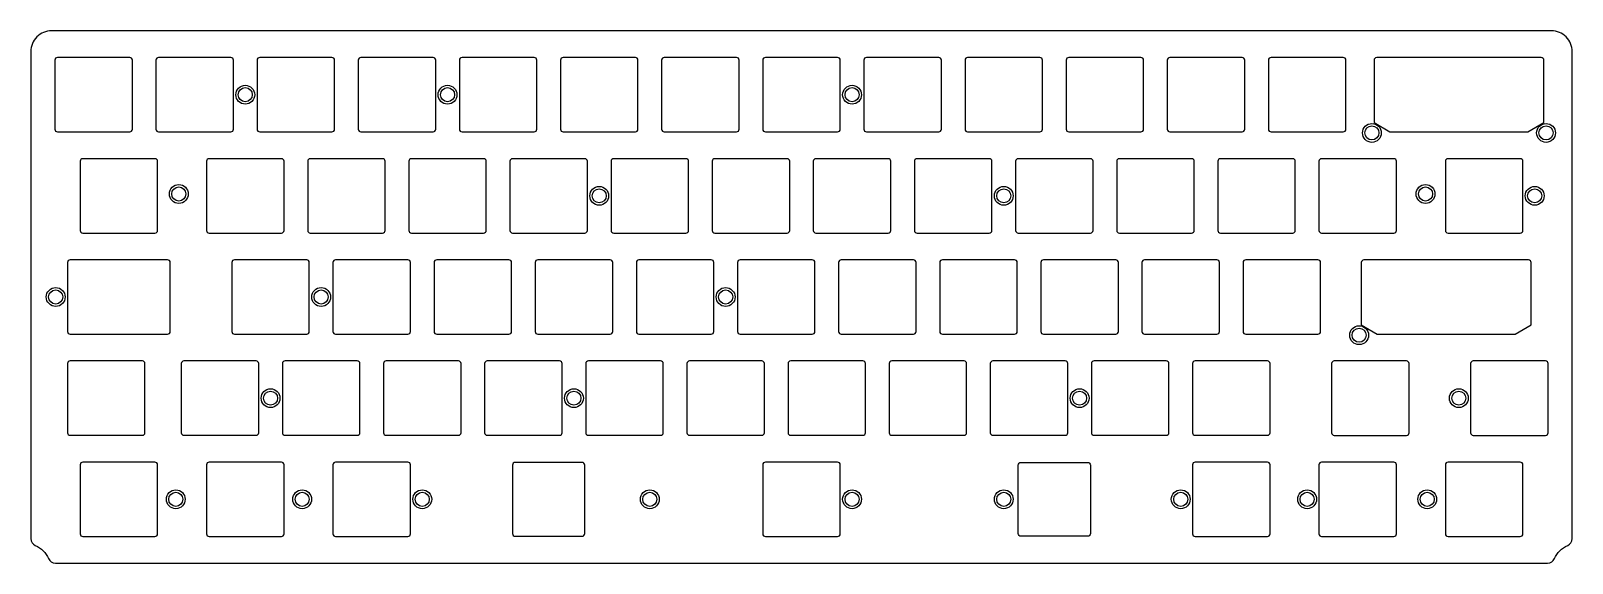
# Model space of a CAD drawing. Header units: millimetres. Extents: x -12 to 279, y -88 to 12.
import ezdxf

# ---------------------------------------------------------------- set-up
doc = ezdxf.new("R2010")
doc.units = ezdxf.units.MM
doc.header["$MEASUREMENT"] = 0
doc.layers.add('BLACK', color=7, linetype='Continuous')

msp = doc.modelspace()

# ---------------------------------------------------------------- linework, layer by layer
for p, q in [((-2.5375, -12.55), (-2.5375, -25.55)), ((11.5625, -12.05), (-2.0375, -12.05)), ((12.0625, -25.55), (12.0625, -12.55)), ((-2.0375, -26.05), (11.5625, -26.05))]:
    msp.add_line(p, q)
for points in [[(274.625, 12.025), (-7.925, 12.025, 0.4142135624), (-11.825, 8.125), (-11.825, -83.603024, 0.2997457277), (-10.977787, -84.889269, -0.1920584465), (-8.489269, -87.377787, 0.2997457277), (-7.203024, -88.225), (273.903024, -88.225, 0.2997457277), (275.189269, -87.377787, -0.1920584465), (277.677787, -84.889269, 0.2997457277), (278.525, -83.603024), (278.525, 8.125, 0.4142135624)], [(-7.3, 6.5), (-7.3, -6.5, 0.4142123908), (-6.8, -7), (6.8, -7, 0.4142135624), (7.3, -6.5), (7.3, 6.5, 0.4142135624), (6.8, 7), (-6.8, 7, 0.4142123908)], [(11.75, 6.5), (11.75, -6.5, 0.4142123908), (12.25, -7), (25.85, -7, 0.4142135624), (26.35, -6.5), (26.35, 6.5, 0.4142135624), (25.85, 7), (12.25, 7, 0.4142123908)], [(30.8, 6.5), (30.8, -6.5, 0.4142123908), (31.3, -7), (44.9, -7, 0.4142135624), (45.4, -6.5), (45.4, 6.5, 0.4142135624), (44.9, 7), (31.3, 7, 0.4142123908)], [(49.85, 6.5), (49.85, -6.5, 0.4142123908), (50.35, -7), (63.95, -7, 0.4142135624), (64.45, -6.5), (64.45, 6.5, 0.4142135624), (63.95, 7), (50.35, 7, 0.4142123908)], [(68.9, 6.5), (68.9, -6.5, 0.4142123908), (69.4, -7), (83, -7, 0.4142135624), (83.5, -6.5), (83.5, 6.5, 0.4142135624), (83, 7), (69.4, 7, 0.4142123908)], [(87.95, 6.5), (87.95, -6.5, 0.4142123908), (88.45, -7), (102.05, -7, 0.4142135624), (102.55, -6.5), (102.55, 6.5, 0.4142135624), (102.05, 7), (88.45, 7, 0.4142123908)], [(107, 6.5), (107, -6.5, 0.4142123908), (107.5, -7), (121.1, -7, 0.4142135624), (121.6, -6.5), (121.6, 6.5, 0.4142135624), (121.1, 7), (107.5, 7, 0.4142123908)], [(126.05, 6.5), (126.05, -6.5, 0.4142123908), (126.55, -7), (140.15, -7, 0.4142135624), (140.65, -6.5), (140.65, 6.5, 0.4142135624), (140.15, 7), (126.55, 7, 0.4142123908)], [(145.1, 6.5), (145.1, -6.5, 0.4142123908), (145.6, -7), (159.2, -7, 0.4142135624), (159.7, -6.5), (159.7, 6.5, 0.4142135624), (159.2, 7), (145.6, 7, 0.4142123908)], [(164.15, 6.5), (164.15, -6.5, 0.4142123908), (164.65, -7), (178.25, -7, 0.4142135624), (178.75, -6.5), (178.75, 6.5, 0.4142135624), (178.25, 7), (164.65, 7, 0.4142123908)], [(183.2, 6.5), (183.2, -6.5, 0.4142123908), (183.7, -7), (197.3, -7, 0.4142135624), (197.8, -6.5), (197.8, 6.5, 0.4142135624), (197.3, 7), (183.7, 7, 0.4142123908)], [(202.25, 6.5), (202.25, -6.5, 0.4142123908), (202.75, -7), (216.35, -7, 0.4142135624), (216.85, -6.5), (216.85, 6.5, 0.4142135624), (216.35, 7), (202.75, 7, 0.4142123908)], [(221.3, 6.5), (221.3, -6.5, 0.4142123908), (221.8, -7), (235.4, -7, 0.4142135624), (235.9, -6.5), (235.9, 6.5, 0.4142135624), (235.4, 7), (221.8, 7, 0.4142123908)], [(241.2, 6.475), (241.2, -5.243), (244.2, -6.975), (270.2, -6.975), (273.2, -5.243), (273.2, 6.475, 0.4142135624), (272.7, 6.975), (241.7, 6.975, 0.4142123908)], [(21.275, -12.55), (21.275, -25.55, 0.4142123908), (21.775, -26.05), (35.375, -26.05, 0.4142135624), (35.875, -25.55), (35.875, -12.55, 0.4142135624), (35.375, -12.05), (21.775, -12.05, 0.4142123908)], [(40.325, -12.55), (40.325, -25.55, 0.4142123908), (40.825, -26.05), (54.425, -26.05, 0.4142135624), (54.925, -25.55), (54.925, -12.55, 0.4142135624), (54.425, -12.05), (40.825, -12.05, 0.4142123908)], [(59.375, -12.55), (59.375, -25.55, 0.4142123908), (59.875, -26.05), (73.475, -26.05, 0.4142135624), (73.975, -25.55), (73.975, -12.55, 0.4142135624), (73.475, -12.05), (59.875, -12.05, 0.4142123908)], [(78.425, -12.55), (78.425, -25.55, 0.4142123908), (78.925, -26.05), (92.525, -26.05, 0.4142135624), (93.025, -25.55), (93.025, -12.55, 0.4142135624), (92.525, -12.05), (78.925, -12.05, 0.4142123908)], [(97.475, -12.55), (97.475, -25.55, 0.4142123908), (97.975, -26.05), (111.575, -26.05, 0.4142135624), (112.075, -25.55), (112.075, -12.55, 0.4142135624), (111.575, -12.05), (97.975, -12.05, 0.4142123908)], [(116.525, -12.55), (116.525, -25.55, 0.4142123908), (117.025, -26.05), (130.625, -26.05, 0.4142135624), (131.125, -25.55), (131.125, -12.55, 0.4142135624), (130.625, -12.05), (117.025, -12.05, 0.4142123908)], [(135.575, -12.55), (135.575, -25.55, 0.4142123908), (136.075, -26.05), (149.675, -26.05, 0.4142135624), (150.175, -25.55), (150.175, -12.55, 0.4142135624), (149.675, -12.05), (136.075, -12.05, 0.4142123908)], [(154.625, -12.55), (154.625, -25.55, 0.4142123908), (155.125, -26.05), (168.725, -26.05, 0.4142135624), (169.225, -25.55), (169.225, -12.55, 0.4142135624), (168.725, -12.05), (155.125, -12.05, 0.4142123908)], [(173.675, -12.55), (173.675, -25.55, 0.4142123908), (174.175, -26.05), (187.775, -26.05, 0.4142135624), (188.275, -25.55), (188.275, -12.55, 0.4142135624), (187.775, -12.05), (174.175, -12.05, 0.4142123908)], [(192.725, -12.55), (192.725, -25.55, 0.4142123908), (193.225, -26.05), (206.825, -26.05, 0.4142135624), (207.325, -25.55), (207.325, -12.55, 0.4142135624), (206.825, -12.05), (193.225, -12.05, 0.4142123908)], [(211.775, -12.55), (211.775, -25.55, 0.4142123908), (212.275, -26.05), (225.875, -26.05, 0.4142135624), (226.375, -25.55), (226.375, -12.55, 0.4142135624), (225.875, -12.05), (212.275, -12.05, 0.4142123908)], [(230.825, -12.55), (230.825, -25.55, 0.4142123908), (231.325, -26.05), (244.925, -26.05, 0.4142135624), (245.425, -25.55), (245.425, -12.55, 0.4142135624), (244.925, -12.05), (231.325, -12.05, 0.4142123908)], [(254.6375, -12.55), (254.6375, -25.55, 0.4142123908), (255.1375, -26.05), (268.7375, -26.05, 0.4142135624), (269.2375, -25.55), (269.2375, -12.55, 0.4142135624), (268.7375, -12.05), (255.1375, -12.05, 0.4142123908)], [(-4.918754, -31.6), (-4.918754, -44.6, 0.4142123908), (-4.418754, -45.1), (13.94375, -45.1, 0.4142135624), (14.44375, -44.6), (14.44375, -31.6, 0.4142135624), (13.94375, -31.1), (-4.418754, -31.1, 0.4142123908)], [(26.0375, -31.6), (26.0375, -44.6, 0.4142123908), (26.5375, -45.1), (40.1375, -45.1, 0.4142135624), (40.6375, -44.6), (40.6375, -31.6, 0.4142135624), (40.1375, -31.1), (26.5375, -31.1, 0.4142123908)], [(45.0875, -31.6), (45.0875, -44.6, 0.4142123908), (45.5875, -45.1), (59.1875, -45.1, 0.4142135624), (59.6875, -44.6), (59.6875, -31.6, 0.4142135624), (59.1875, -31.1), (45.5875, -31.1, 0.4142123908)], [(64.1375, -31.6), (64.1375, -44.6, 0.4142123908), (64.6375, -45.1), (78.2375, -45.1, 0.4142135624), (78.7375, -44.6), (78.7375, -31.6, 0.4142135624), (78.2375, -31.1), (64.6375, -31.1, 0.4142123908)], [(83.1875, -31.6), (83.1875, -44.6, 0.4142123908), (83.6875, -45.1), (97.2875, -45.1, 0.4142135624), (97.7875, -44.6), (97.7875, -31.6, 0.4142135624), (97.2875, -31.1), (83.6875, -31.1, 0.4142123908)], [(102.2375, -31.6), (102.2375, -44.6, 0.4142123908), (102.7375, -45.1), (116.3375, -45.1, 0.4142135624), (116.8375, -44.6), (116.8375, -31.6, 0.4142135624), (116.3375, -31.1), (102.7375, -31.1, 0.4142123908)], [(121.2875, -31.6), (121.2875, -44.6, 0.4142123908), (121.7875, -45.1), (135.3875, -45.1, 0.4142135624), (135.8875, -44.6), (135.8875, -31.6, 0.4142135624), (135.3875, -31.1), (121.7875, -31.1, 0.4142123908)], [(140.3375, -31.6), (140.3375, -44.6, 0.4142123908), (140.8375, -45.1), (154.4375, -45.1, 0.4142135624), (154.9375, -44.6), (154.9375, -31.6, 0.4142135624), (154.4375, -31.1), (140.8375, -31.1, 0.4142123908)], [(159.3875, -31.6), (159.3875, -44.6, 0.4142123908), (159.8875, -45.1), (173.4875, -45.1, 0.4142135624), (173.9875, -44.6), (173.9875, -31.6, 0.4142135624), (173.4875, -31.1), (159.8875, -31.1, 0.4142123908)], [(178.4375, -31.6), (178.4375, -44.6, 0.4142123908), (178.9375, -45.1), (192.5375, -45.1, 0.4142135624), (193.0375, -44.6), (193.0375, -31.6, 0.4142135624), (192.5375, -31.1), (178.9375, -31.1, 0.4142123908)], [(197.4875, -31.6), (197.4875, -44.6, 0.4142123908), (197.9875, -45.1), (211.5875, -45.1, 0.4142135624), (212.0875, -44.6), (212.0875, -31.6, 0.4142135624), (211.5875, -31.1), (197.9875, -31.1, 0.4142123908)], [(216.5375, -31.6), (216.5375, -44.6, 0.4142123908), (217.0375, -45.1), (230.6375, -45.1, 0.4142135624), (231.1375, -44.6), (231.1375, -31.6, 0.4142135624), (230.6375, -31.1), (217.0375, -31.1, 0.4142123908)], [(238.79375, -31.625), (238.79375, -43.343), (241.79375, -45.075), (267.79375, -45.075), (270.79375, -43.343), (270.79375, -31.625, 0.4142135624), (270.29375, -31.125), (239.29375, -31.125, 0.4142123908)], [(-4.91875, -50.65), (-4.91875, -63.65, 0.4142123908), (-4.41875, -64.15), (9.18125, -64.15, 0.4142135624), (9.68125, -63.65), (9.68125, -50.65, 0.4142135624), (9.18125, -50.15), (-4.41875, -50.15, 0.4142123908)], [(16.5125, -50.65), (16.5125, -63.65, 0.4142123908), (17.0125, -64.15), (30.6125, -64.15, 0.4142135624), (31.1125, -63.65), (31.1125, -50.65, 0.4142135624), (30.6125, -50.15), (17.0125, -50.15, 0.4142123908)], [(35.5625, -50.65), (35.5625, -63.65, 0.4142123908), (36.0625, -64.15), (49.6625, -64.15, 0.4142135624), (50.1625, -63.65), (50.1625, -50.65, 0.4142135624), (49.6625, -50.15), (36.0625, -50.15, 0.4142123908)], [(54.6125, -50.65), (54.6125, -63.65, 0.4142123908), (55.1125, -64.15), (68.7125, -64.15, 0.4142135624), (69.2125, -63.65), (69.2125, -50.65, 0.4142135624), (68.7125, -50.15), (55.1125, -50.15, 0.4142123908)], [(73.6625, -50.65), (73.6625, -63.65, 0.4142123908), (74.1625, -64.15), (87.7625, -64.15, 0.4142135624), (88.2625, -63.65), (88.2625, -50.65, 0.4142135624), (87.7625, -50.15), (74.1625, -50.15, 0.4142123908)], [(92.7125, -50.65), (92.7125, -63.65, 0.4142123908), (93.2125, -64.15), (106.8125, -64.15, 0.4142135624), (107.3125, -63.65), (107.3125, -50.65, 0.4142135624), (106.8125, -50.15), (93.2125, -50.15, 0.4142123908)], [(111.7625, -50.65), (111.7625, -63.65, 0.4142123908), (112.2625, -64.15), (125.8625, -64.15, 0.4142135624), (126.3625, -63.65), (126.3625, -50.65, 0.4142135624), (125.8625, -50.15), (112.2625, -50.15, 0.4142123908)], [(130.8125, -50.65), (130.8125, -63.65, 0.4142123908), (131.3125, -64.15), (144.9125, -64.15, 0.4142135624), (145.4125, -63.65), (145.4125, -50.65, 0.4142135624), (144.9125, -50.15), (131.3125, -50.15, 0.4142123908)], [(149.8625, -50.65), (149.8625, -63.65, 0.4142123908), (150.3625, -64.15), (163.9625, -64.15, 0.4142135624), (164.4625, -63.65), (164.4625, -50.65, 0.4142135624), (163.9625, -50.15), (150.3625, -50.15, 0.4142123908)], [(168.9125, -50.65), (168.9125, -63.65, 0.4142123908), (169.4125, -64.15), (183.0125, -64.15, 0.4142135624), (183.5125, -63.65), (183.5125, -50.65, 0.4142135624), (183.0125, -50.15), (169.4125, -50.15, 0.4142123908)], [(187.9625, -50.65), (187.9625, -63.65, 0.4142123908), (188.4625, -64.15), (202.0625, -64.15, 0.4142135624), (202.5625, -63.65), (202.5625, -50.65, 0.4142135624), (202.0625, -50.15), (188.4625, -50.15, 0.4142123908)], [(207.0125, -50.65), (207.0125, -63.65, 0.4142123908), (207.5125, -64.15), (221.1125, -64.15, 0.4142135624), (221.6125, -63.65), (221.6125, -50.65, 0.4142135624), (221.1125, -50.15), (207.5125, -50.15, 0.4142123908)], [(11.5625, -83.2, 0.4142135624), (12.0625, -82.7), (12.0625, -69.7, 0.4142135624), (11.5625, -69.2), (-2.0375, -69.2, 0.4142123908), (-2.5375, -69.7), (-2.5375, -82.7, 0.4142123908), (-2.0375, -83.2)], [(-2.0375, -69.2, 0.4142123908), (-2.5375, -69.7), (-2.5375, -82.7, 0.4142123908), (-2.0375, -83.2), (11.5625, -83.2, 0.4142135624), (12.0625, -82.7), (12.0625, -69.7, 0.4142135624), (11.5625, -69.2)], [(21.775, -69.2, 0.4142123908), (21.275, -69.7), (21.275, -82.7, 0.4142123908), (21.775, -83.2), (35.375, -83.2, 0.4142135624), (35.875, -82.7), (35.875, -69.7, 0.4142135624), (35.375, -69.2)], [(21.775, -83.2), (35.375, -83.2, 0.4142135624), (35.875, -82.7), (35.875, -69.7, 0.4142135624), (35.375, -69.2), (21.775, -69.2, 0.4142123908), (21.275, -69.7), (21.275, -82.7, 0.4142123908)], [(59.1875, -69.2), (45.5875, -69.2, 0.4142123908), (45.0875, -69.7), (45.0875, -82.7, 0.4142123908), (45.5875, -83.2), (59.1875, -83.2, 0.4142135624), (59.6875, -82.7), (59.6875, -69.7, 0.4142135624)], [(45.0875, -82.7, 0.4142123908), (45.5875, -83.2), (59.1875, -83.2, 0.4142135624), (59.6875, -82.7), (59.6875, -69.7, 0.4142135624), (59.1875, -69.2), (45.5875, -69.2, 0.4142123908), (45.0875, -69.7)], [(92.0184, -83.15, 0.4142123908), (92.5184, -82.65), (92.5184, -69.75, 0.4142123908), (92.0184, -69.25), (79.4184, -69.25, 0.4142123908), (78.9184, -69.75), (78.9184, -82.65, 0.4142123908), (79.4184, -83.15)], [(92.0184, -83.15, 0.4142123908), (92.5184, -82.65), (92.5184, -69.75, 0.4142123908), (92.0184, -69.25), (79.4184, -69.25, 0.4142123908), (78.9184, -69.75), (78.9184, -82.65, 0.4142123908), (79.4184, -83.15)], [(126.55, -83.2), (140.15, -83.2, 0.4142135624), (140.65, -82.7), (140.65, -69.7, 0.4142135624), (140.15, -69.2), (126.55, -69.2, 0.4142123908), (126.05, -69.7), (126.05, -82.7, 0.4142123908)], [(126.05, -69.7), (126.05, -82.7, 0.4142123908), (126.55, -83.2), (140.15, -83.2, 0.4142135624), (140.65, -82.7), (140.65, -69.7, 0.4142135624), (140.15, -69.2), (126.55, -69.2, 0.4142123908)], [(187.775, -69.75), (187.775, -82.65, -0.4142135624), (187.275, -83.15), (174.675, -83.15, -0.4142135624), (174.175, -82.65), (174.175, -69.75, -0.4142135624), (174.675, -69.25), (187.275, -69.25, -0.4142135624)], [(187.275, -83.15), (174.675, -83.15, -0.4142135624), (174.175, -82.65), (174.175, -69.75, -0.4142135624), (174.675, -69.25), (187.275, -69.25, -0.4142135624), (187.775, -69.75), (187.775, -82.65, -0.4142135624)], [(207.0125, -69.7), (207.0125, -82.7, 0.4142123908), (207.5125, -83.2), (221.1125, -83.2, 0.4142135624), (221.6125, -82.7), (221.6125, -69.7, 0.4142135624), (221.1125, -69.2), (207.5125, -69.2, 0.4142123908)], [(207.0125, -69.7), (207.0125, -82.7, 0.4142123908), (207.5125, -83.2), (221.1125, -83.2, 0.4142135624), (221.6125, -82.7), (221.6125, -69.7, 0.4142135624), (221.1125, -69.2), (207.5125, -69.2, 0.4142123908)], [(245.425, -82.7), (245.425, -69.7, 0.4142135624), (244.925, -69.2), (231.325, -69.2, 0.4142123908), (230.825, -69.7), (230.825, -82.7, 0.4142123908), (231.325, -83.2), (244.925, -83.2, 0.4142135624)], [(245.425, -82.7), (245.425, -69.7, 0.4142135624), (244.925, -69.2), (231.325, -69.2, 0.4142123908), (230.825, -69.7), (230.825, -82.7, 0.4142123908), (231.325, -83.2), (244.925, -83.2, 0.4142135624)], [(269.2375, -82.7), (269.2375, -69.7, 0.4142135624), (268.7375, -69.2), (255.1375, -69.2, 0.4142123908), (254.6375, -69.7), (254.6375, -82.7, 0.4142123908), (255.1375, -83.2), (268.7375, -83.2, 0.4142135624)], [(269.2375, -69.7, 0.4142135624), (268.7375, -69.2), (255.1375, -69.2, 0.4142123908), (254.6375, -69.7), (254.6375, -82.7, 0.4142123908), (255.1375, -83.2), (268.7375, -83.2, 0.4142135624), (269.2375, -82.7)]]:
    msp.add_lwpolyline(points, format="xyb", close=True)
for centre, radius in [((28.575, 0), 1.775), ((28.575, 0), 1.325), ((66.675, 0), 1.775), ((66.675, 0), 1.325), ((142.875, 0), 1.775), ((142.875, 0), 1.325), ((240.8, -7.2), 1.775), ((273.6, -7.2), 1.775), ((240.8, -7.2), 1.325), ((273.6, -7.2), 1.325), ((16.04875, -18.7), 1.775), ((16.04875, -18.7), 1.325), ((95.25, -19.05), 1.775), ((171.45, -19.05), 1.775), ((250.9012, -18.7), 1.775), ((250.9012, -18.7), 1.325), ((271.4625, -19.05), 1.775), ((95.25, -19.05), 1.325), ((171.45, -19.05), 1.325), ((271.4625, -19.05), 1.325), ((-7.14375, -38.1), 1.775), ((-7.14375, -38.1), 1.325), ((42.8625, -38.1), 1.775), ((42.8625, -38.1), 1.325), ((119.0625, -38.1), 1.775), ((119.0625, -38.1), 1.325), ((238.39375, -45.3), 1.775), ((238.39375, -45.3), 1.325), ((33.3375, -57.15), 1.775), ((33.3375, -57.15), 1.325), ((90.4875, -57.15), 1.775), ((90.4875, -57.15), 1.325), ((185.7375, -57.15), 1.775), ((185.7375, -57.15), 1.325), ((15.478125, -76.2), 1.775), ((15.478125, -76.2), 1.325), ((39.290625, -76.2), 1.775), ((39.290625, -76.2), 1.325), ((61.9125, -76.2), 1.775), ((61.9125, -76.2), 1.325), ((104.775, -76.2), 1.775), ((104.775, -76.2), 1.325), ((142.875, -76.2), 1.775), ((142.875, -76.2), 1.325), ((171.45, -76.2), 1.775), ((171.45, -76.2), 1.325), ((204.7875, -76.2), 1.775), ((204.7875, -76.2), 1.325), ((228.6, -76.2), 1.775), ((228.6, -76.2), 1.325), ((251.221875, -76.2), 1.775), ((251.221875, -76.2), 1.325)]:
    msp.add_circle(centre, radius)
for centre, radius, start, end in [((-2.0375, -12.55), 0.5, 90, 180), ((11.562499, -12.550001), 0.500001, 0.00011459, 89.99988541), ((-2.0375, -25.55), 0.5, 180, 270), ((11.562499, -25.549999), 0.500001, 270.00011459, 359.99988541)]:
    msp.add_arc(centre, radius, start, end)
at = {"layer": 'BLACK', "linetype": 'Continuous'}
for p, q in [((233.20625, -50.652003), (233.20625, -63.652051)), ((247.306162, -50.152051), (233.70625, -50.152051)), ((247.80625, -63.651903), (247.80625, -50.644041)), ((259.397462, -50.652003), (259.397462, -63.652003)), ((273.497462, -50.152003), (259.897462, -50.152003)), ((273.997462, -63.652003), (273.997462, -50.652003)), ((233.706262, -64.152051), (247.312407, -64.152051)), ((259.897462, -64.152003), (273.497462, -64.152003))]:
    msp.add_line(p, q, dxfattribs=at)
at = {"layer": 'BLACK'}
for radius in [1.775, 1.325]:
    msp.add_circle((257.175, -57.15), radius, dxfattribs=at)
for centre, radius, start, end in [((233.706162, -50.652003), 0.499912, 89.98991497, 180), ((247.306162, -50.652203), 0.500152, 0.9350487, 90), ((259.897462, -50.652003), 0.5, 90, 180), ((273.497462, -50.652003), 0.5, 0, 90), ((233.706262, -63.652103), 0.499948, 179.99404138, 270), ((247.306062, -63.651903), 0.500188, 270.7268293, 0), ((259.897462, -63.652003), 0.5, 180, 270), ((273.497462, -63.652003), 0.5, 270, 0)]:
    msp.add_arc(centre, radius, start, end, dxfattribs=at)

doc.saveas('drawing.dxf')
